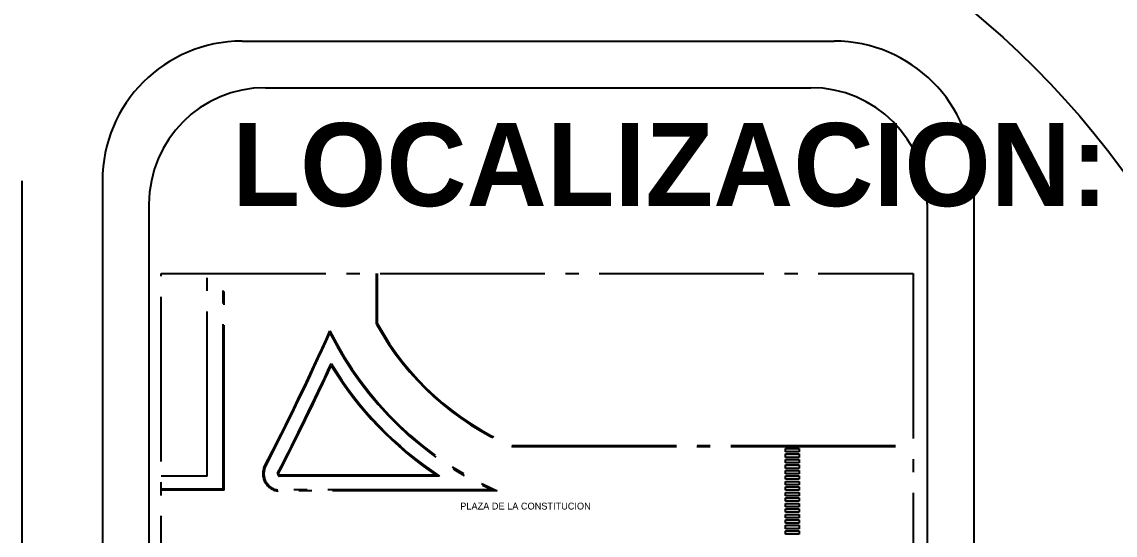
# Model space of a CAD drawing. Header units: millimetres. Extents: x -90 to 45, y 1085 to 1175.
# Drawn here: x 31.46 to 39.75, y 1164.84 to 1168.72 of the extents above; entities that cross this region are included whole.
import ezdxf

# ---------------------------------------------------------------- set-up
doc = ezdxf.new("R2010")
doc.units = ezdxf.units.MM
doc.linetypes.add('ACAD_ISO04W100', pattern=[30, 24, -3, 0, -3])
doc.layers.add('CUADRO DE DATOS', color=254, linetype='Continuous')
doc.layers.add('Eje', color=30, linetype='ACAD_ISO04W100')
doc.styles.add('NOTAS', font='cityb___.ttf')
doc.styles.get("Standard").update_dxf_attribs({"font": 'STENCIL.TTF', "height": 0.1})

# ---------------------------------------------------------------- blocks, each defined once
blk = doc.blocks.new('A$C7E357825')
at = {"layer": 'Eje'}
for points in [[(92.98, 65.26), (90.98, 65.26), (90.98, 65.76), (92.98, 65.76)], [(92.98, 64.46), (90.98, 64.46), (90.98, 64.96), (92.98, 64.96)], [(92.98, 63.66), (90.98, 63.66), (90.98, 64.16), (92.98, 64.16)], [(92.98, 62.86), (90.98, 62.86), (90.98, 63.36), (92.98, 63.36)], [(92.98, 62.06), (90.98, 62.06), (90.98, 62.56), (92.98, 62.56)], [(92.98, 61.26), (90.98, 61.26), (90.98, 61.76), (92.98, 61.76)], [(92.98, 60.46), (90.98, 60.46), (90.98, 60.96), (92.98, 60.96)], [(92.98, 59.66), (90.98, 59.66), (90.98, 60.16), (92.98, 60.16)], [(92.98, 58.86), (90.98, 58.86), (90.98, 59.36), (92.98, 59.36)], [(92.98, 58.06), (90.98, 58.06), (90.98, 58.56), (92.98, 58.56)], [(92.98, 57.26), (90.98, 57.26), (90.98, 57.76), (92.98, 57.76)], [(92.98, 56.46), (90.98, 56.46), (90.98, 56.96), (92.98, 56.96)], [(92.98, 55.66), (90.98, 55.66), (90.98, 56.16), (92.98, 56.16)], [(92.98, 54.86), (90.98, 54.86), (90.98, 55.36), (92.98, 55.36)], [(92.98, 54.06), (90.98, 54.06), (90.98, 54.56), (92.98, 54.56)], [(92.98, 53.26), (90.98, 53.26), (90.98, 53.76), (92.98, 53.76)]]:
    blk.add_hatch(color=40, dxfattribs=at).paths.add_polyline_path(points)
for p, q in [((6.67, 61.7), (6.67, 91.22)), ((9.03, 59.85), (9.03, 91.22)), ((9.18, 59.7), (9.18, 91.22)), ((31.37, 83.86), (31.37, 91.22)), ((31.52, 83.9), (31.52, 91.22)), ((51.08, 66.06), (109.61, 66.06)), ((51.11, 66.21), (109.61, 66.21)), ((6.67, 61.7), (0, 61.7)), ((9.03, 59.85), (0, 59.85)), ((9.18, 59.7), (0, 59.7))]:
    blk.add_line(p, q, dxfattribs=at)
for points in [[(109.61, 0), (0, 0), (0, 91.22), (109.61, 91.22)], [(92.98, 65.26), (90.98, 65.26), (90.98, 65.76), (92.98, 65.76)], [(92.98, 64.46), (90.98, 64.46), (90.98, 64.96), (92.98, 64.96)], [(92.98, 63.66), (90.98, 63.66), (90.98, 64.16), (92.98, 64.16)], [(92.98, 62.86), (90.98, 62.86), (90.98, 63.36), (92.98, 63.36)], [(92.98, 62.06), (90.98, 62.06), (90.98, 62.56), (92.98, 62.56)], [(92.98, 61.26), (90.98, 61.26), (90.98, 61.76), (92.98, 61.76)], [(92.98, 60.46), (90.98, 60.46), (90.98, 60.96), (92.98, 60.96)], [(92.98, 59.66), (90.98, 59.66), (90.98, 60.16), (92.98, 60.16)], [(92.98, 58.86), (90.98, 58.86), (90.98, 59.36), (92.98, 59.36)], [(92.98, 58.06), (90.98, 58.06), (90.98, 58.56), (92.98, 58.56)], [(92.98, 57.26), (90.98, 57.26), (90.98, 57.76), (92.98, 57.76)], [(92.98, 56.46), (90.98, 56.46), (90.98, 56.96), (92.98, 56.96)], [(92.98, 55.66), (90.98, 55.66), (90.98, 56.16), (92.98, 56.16)], [(92.98, 54.86), (90.98, 54.86), (90.98, 55.36), (92.98, 55.36)], [(92.98, 54.06), (90.98, 54.06), (90.98, 54.56), (92.98, 54.56)], [(92.98, 53.26), (90.98, 53.26), (90.98, 53.76), (92.98, 53.76)]]:
    blk.add_lwpolyline(points, close=True, dxfattribs=at)
for points in [[(14.97, 62.97, 0.013454), (24.58, 82.91, 0.17521), (48.96, 59.57), (16.96, 59.56)], [(31.37, 83.86, 0.168398), (51.08, 66.06, 0.168398)], [(31.52, 83.9, 0.167959), (51.11, 66.21)], [(15.1, 62.91, 0.013257), (24.58, 82.56, 0.169964), (48.26, 59.72), (16.98, 59.71)], [(16.96, 62.14, 0.010752), (24.76, 78.12, 0.111295), (40.56, 61.72), (17.19, 61.71)], [(17.1, 62.09, 0.010567), (24.78, 77.8, 0.107506), (40.06, 61.87), (17.23, 61.86)]]:
    blk.add_lwpolyline(points, format="xyb", dxfattribs=at)
for radius, start, end in [(2.54, 159.1958, 261.5479), (2.39, 159.1958, 261.5479), (0.386, 169.3301, 248.1945), (0.236, 173.9959, 242.0028)]:
    blk.add_arc((17.34, 62.07), radius, start, end, dxfattribs=at)
at = {"layer": 'Eje', "insert": (53.09, 57.86), "char_height": 1, "width": 19.6005, "attachment_point": 2}
blk.add_mtext('PLAZA DE LA CONSTITUCION', dxfattribs=at)

msp = doc.modelspace()

# ---------------------------------------------------------------- linework, layer by layer
at = {"layer": 'CUADRO DE DATOS'}
for p, q in [((33.1291, 1168.577), (37.6169, 1168.577)), ((33.3055, 1168.2241), (37.4404, 1168.2241)), ((31.4599, 1167.5185), (31.4599, 1161.6627)), ((32.0706, 1167.5185), (32.0706, 1161.6627)), ((38.6753, 1167.5185), (38.6753, 1161.6627)), ((32.4234, 1167.3421), (32.4234, 1161.8391)), ((38.3225, 1167.3421), (38.3225, 1161.8391))]:
    msp.add_line(p, q, dxfattribs=at)
msp.add_lwpolyline([(-79.8722, 1173.5014), (34.1278, 1173.5014, -0.414214), (43.1278, 1164.5014), (43.1278, 1095.5014, -0.414214), (34.1278, 1086.5014), (-79.8722, 1086.5014, -0.414214), (-88.8722, 1095.5014), (-88.8722, 1164.5014, -0.414214)], format="xyb", close=True, dxfattribs=at)
msp.add_lwpolyline([(22.4327, 1141.9002), (22.4327, 1170.3527), (34.3653, 1170.3527, -0.414214), (41.1153, 1163.6027), (41.1153, 1096.4973, -0.414214), (34.3653, 1089.7473), (22.4327, 1089.7473), (22.4327, 1141.9002)], format="xyb", dxfattribs=at)
for centre, radius, start, end in [((33.1291, 1167.5185), 1.0585, 90, 180), ((37.6169, 1167.5185), 1.0585, 0, 90), ((33.3055, 1167.3421), 0.8821, 90, 180), ((37.4404, 1167.3421), 0.8821, 0, 90)]:
    msp.add_arc(centre, radius, start, end, dxfattribs=at)

# ---------------------------------------------------------------- block references
at = {"layer": 'Eje', "xscale": 0.05200108193952246, "yscale": 0.05200108193957931, "zscale": 0.05200108193950433}
msp.add_blockref('A$C7E357825', (32.5168, 1162.0722), dxfattribs=at)

# ---------------------------------------------------------------- texts
at = {"layer": 'CUADRO DE DATOS', "style": 'NOTAS'}
msp.add_text('LOCALIZACION:', height=0.629257, dxfattribs=at).set_placement((33.0549, 1167.3273))

doc.saveas('drawing.dxf')
